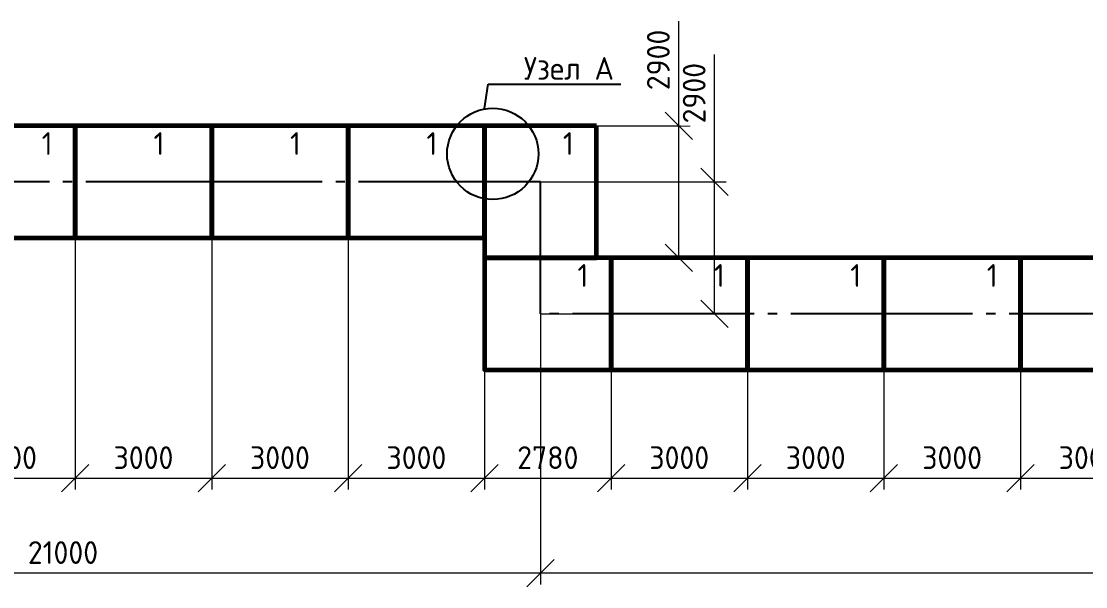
# Model space of a CAD drawing. Header units: metres. Extents: x 1563 to 4966, y -517 to 1463.
# Drawn here: x 2913.2 to 3030.3, y -179.2 to -117 of the extents above; entities that cross this region are included whole.
import ezdxf
from ezdxf import colors
from ezdxf.entities.mleader import LeaderData, LeaderLine
from ezdxf.math import Vec2, Vec3

# ---------------------------------------------------------------- set-up
doc = ezdxf.new("R2010")
doc.units = ezdxf.units.M
doc.linetypes.add('DASHDOT_axis', pattern=[24, 20, -1.5, 1, -1.5])
doc.layers.add('Основной', color=1, linetype='Continuous', lineweight=60)
doc.styles.add('GOST', font='GOST.shx', dxfattribs={"oblique": 15})
doc.styles.get("Standard").update_dxf_attribs({"font": 'GOST Common.ttf'})
doc.dimstyles.new('М 1 к 200', dxfattribs={"dimtxt": 3.5, "dimasz": 3, "dimexe": 1.25, "dimexo": 0, "dimgap": 1, "dimtad": 1, "dimdec": 0, "dimlfac": 200, "dimzin": 0, "dimdsep": 46, "dimtxsty": 'GOST', "dimblk": 'OBLIQUE', "dimcen": 5, "dimclrd": 256, "dimclre": 256, "dimclrt": 256, "dimazin": 2, "dimtfac": 1, "dimtdec": 0, "dimtmove": 0, "dimatfit": 3, "dimldrblk": 'NONE', "dimfxl": 1.25, "dimtolj": 1, "dimtzin": 0, "dimlwd": 20, "dimlwe": 20, "dimarcsym": 2})

# ---------------------------------------------------------------- blocks, each defined once
blk = doc.blocks.new('*U190')
at = {"layer": 'Основной'}
blk.add_lwpolyline([(-7.4, 0), (17.2, 0), (17.2, 30), (-7.4, 30)], close=True, dxfattribs=at)
at = {"flags": 1}
for tag, p in [('ПОЗИЦИЯ', (25.33, 28.45)), ('НАИМЕНОВАНИЕ', (25.38, 24.91)), ('ОБОЗНАЧЕНИЕ', (25.38, 21.03)), ('МАСССА_ЕД.,КГ.', (25.59, 17.11)), ('ПРИМЕЧАНИЕ', (25.77, 13.13))]:
    blk.add_attdef(tag, p, '', height=2.5, dxfattribs=at)
blk = doc.blocks.new('*U192')
at = {"layer": 'Основной'}
blk.add_lwpolyline([(-7.4, 2.2), (17.2, 2.2), (17.2, 30), (-7.4, 30)], close=True, dxfattribs=at)
at = {"flags": 1}
for tag, p in [('ПОЗИЦИЯ', (25.33, 28.45)), ('НАИМЕНОВАНИЕ', (25.38, 24.91)), ('ОБОЗНАЧЕНИЕ', (25.38, 21.03)), ('МАСССА_ЕД.,КГ.', (25.59, 17.11)), ('ПРИМЕЧАНИЕ', (25.77, 13.13))]:
    blk.add_attdef(tag, p, '', height=2.5, dxfattribs=at)
blk = doc.blocks.new('*U193')
at = {"layer": 'Основной'}
blk.add_lwpolyline([(-7.4, 1), (17.2, 1), (17.2, 30), (-7.4, 30)], close=True, dxfattribs=at)
at = {"flags": 1}
for tag, p in [('ПОЗИЦИЯ', (25.33, 28.45)), ('НАИМЕНОВАНИЕ', (25.38, 24.91)), ('ОБОЗНАЧЕНИЕ', (25.38, 21.03)), ('МАСССА_ЕД.,КГ.', (25.59, 17.11)), ('ПРИМЕЧАНИЕ', (25.77, 13.13))]:
    blk.add_attdef(tag, p, '', height=2.5, dxfattribs=at)
blk = doc.blocks.new('_Oblique')
at = {"color": 0, "linetype": 'ByBlock', "lineweight": -2}
blk.add_line((-0.5, -0.5), (0.5, 0.5), dxfattribs=at)
blk = doc.blocks.new('*D211')
at = {"lineweight": 20, "transparency": 16777216}
for p, q in [((3023.07, -155.31), (3023.07, -168.47)), ((3038.07, -155.31), (3038.07, -168.47)), ((3023.07, -167.22), (3038.07, -167.22))]:
    blk.add_line(p, q, dxfattribs=at)
at = {"layer": 'Defpoints', "color": 0, "lineweight": 50, "transparency": 16777216}
for p in [(3023.07, -155.31), (3038.07, -155.31), (3038.07, -167.22)]:
    blk.add_point(p, dxfattribs=at)
at = {"lineweight": 20, "transparency": 16777216, "xscale": 3, "yscale": 3, "zscale": 3, "rotation": 180}
blk.add_blockref('_Oblique', (3023.07, -167.22), dxfattribs=at)
at = {"lineweight": 20, "transparency": 16777216, "xscale": 3, "yscale": 3, "zscale": 3}
blk.add_blockref('_Oblique', (3038.07, -167.22), dxfattribs=at)
at = {"lineweight": 50, "transparency": 16777216, "insert": (3030.57, -164.97), "char_height": 2.5, "attachment_point": 5, "bg_fill": 3, "box_fill_scale": 1.1, "bg_fill_color": 256, "bg_fill_true_color": 13158600, "bg_fill_transparency": 0}
blk.add_mtext('\\A1;3000', dxfattribs=at)
blk = doc.blocks.new('_None')
blk = doc.blocks.new('*D212')
at = {"lineweight": 20, "transparency": 16777216}
for p, q in [((3008.07, -155.31), (3008.07, -168.47)), ((3023.07, -155.31), (3023.07, -168.47)), ((3008.07, -167.22), (3023.07, -167.22))]:
    blk.add_line(p, q, dxfattribs=at)
at = {"layer": 'Defpoints', "color": 0, "lineweight": 50, "transparency": 16777216}
for p in [(3008.07, -155.31), (3023.07, -155.31), (3023.07, -167.22)]:
    blk.add_point(p, dxfattribs=at)
at = {"lineweight": 20, "transparency": 16777216, "xscale": 3, "yscale": 3, "zscale": 3, "rotation": 180}
blk.add_blockref('_Oblique', (3008.07, -167.22), dxfattribs=at)
at = {"lineweight": 20, "transparency": 16777216, "xscale": 3, "yscale": 3, "zscale": 3}
blk.add_blockref('_Oblique', (3023.07, -167.22), dxfattribs=at)
at = {"lineweight": 50, "transparency": 16777216, "insert": (3015.57, -164.97), "char_height": 2.5, "attachment_point": 5, "bg_fill": 3, "box_fill_scale": 1.1, "bg_fill_color": 256, "bg_fill_true_color": 13158600, "bg_fill_transparency": 0}
blk.add_mtext('\\A1;3000', dxfattribs=at)
blk = doc.blocks.new('*D213')
at = {"lineweight": 20, "transparency": 16777216}
for p, q in [((2993.07, -155.31), (2993.07, -168.47)), ((3008.07, -155.31), (3008.07, -168.47)), ((2993.07, -167.22), (3008.07, -167.22))]:
    blk.add_line(p, q, dxfattribs=at)
at = {"layer": 'Defpoints', "color": 0, "lineweight": 50, "transparency": 16777216}
for p in [(2993.07, -155.31), (3008.07, -155.31), (3008.07, -167.22)]:
    blk.add_point(p, dxfattribs=at)
at = {"lineweight": 20, "transparency": 16777216, "xscale": 3, "yscale": 3, "zscale": 3, "rotation": 180}
blk.add_blockref('_Oblique', (2993.07, -167.22), dxfattribs=at)
at = {"lineweight": 20, "transparency": 16777216, "xscale": 3, "yscale": 3, "zscale": 3}
blk.add_blockref('_Oblique', (3008.07, -167.22), dxfattribs=at)
at = {"lineweight": 50, "transparency": 16777216, "insert": (3000.57, -164.97), "char_height": 2.5, "attachment_point": 5, "bg_fill": 3, "box_fill_scale": 1.1, "bg_fill_color": 256, "bg_fill_true_color": 13158600, "bg_fill_transparency": 0}
blk.add_mtext('\\A1;3000', dxfattribs=at)
blk = doc.blocks.new('*D214')
at = {"lineweight": 20, "transparency": 16777216}
for p, q in [((2978.07, -155.31), (2978.07, -168.47)), ((2993.07, -155.31), (2993.07, -168.47)), ((2978.07, -167.22), (2993.07, -167.22))]:
    blk.add_line(p, q, dxfattribs=at)
at = {"layer": 'Defpoints', "color": 0, "lineweight": 50, "transparency": 16777216}
for p in [(2978.07, -155.31), (2993.07, -155.31), (2993.07, -167.22)]:
    blk.add_point(p, dxfattribs=at)
at = {"lineweight": 20, "transparency": 16777216, "xscale": 3, "yscale": 3, "zscale": 3, "rotation": 180}
blk.add_blockref('_Oblique', (2978.07, -167.22), dxfattribs=at)
at = {"lineweight": 20, "transparency": 16777216, "xscale": 3, "yscale": 3, "zscale": 3}
blk.add_blockref('_Oblique', (2993.07, -167.22), dxfattribs=at)
at = {"lineweight": 50, "transparency": 16777216, "insert": (2985.57, -164.97), "char_height": 2.5, "attachment_point": 5, "bg_fill": 3, "box_fill_scale": 1.1, "bg_fill_color": 256, "bg_fill_true_color": 13158600, "bg_fill_transparency": 0}
blk.add_mtext('\\A1;3000', dxfattribs=at)
blk = doc.blocks.new('*D215')
at = {"lineweight": 20, "transparency": 16777216}
for p, q in [((2964.17, -155.31), (2964.17, -168.47)), ((2978.07, -155.31), (2978.07, -168.47)), ((2964.17, -167.22), (2978.07, -167.22))]:
    blk.add_line(p, q, dxfattribs=at)
at = {"layer": 'Defpoints', "color": 0, "lineweight": 50, "transparency": 16777216}
for p in [(2964.17, -155.31), (2978.07, -155.31), (2978.07, -167.22)]:
    blk.add_point(p, dxfattribs=at)
at = {"lineweight": 20, "transparency": 16777216, "xscale": 3, "yscale": 3, "zscale": 3, "rotation": 180}
blk.add_blockref('_Oblique', (2964.17, -167.22), dxfattribs=at)
at = {"lineweight": 20, "transparency": 16777216, "xscale": 3, "yscale": 3, "zscale": 3}
blk.add_blockref('_Oblique', (2978.07, -167.22), dxfattribs=at)
at = {"lineweight": 50, "transparency": 16777216, "insert": (2971.12, -164.97), "char_height": 2.5, "attachment_point": 5, "bg_fill": 3, "box_fill_scale": 1.1, "bg_fill_color": 256, "bg_fill_true_color": 13158600, "bg_fill_transparency": 0}
blk.add_mtext('\\A1;2780', dxfattribs=at)
blk = doc.blocks.new('*D216')
at = {"lineweight": 20, "transparency": 16777216}
for p, q in [((2985.52, -128.51), (2985.52, -117.01)), ((2970.32, -128.51), (2986.77, -128.51)), ((2985.52, -143.01), (2985.52, -128.51)), ((2970.32, -143.01), (2986.77, -143.01))]:
    blk.add_line(p, q, dxfattribs=at)
at = {"layer": 'Defpoints', "color": 0, "lineweight": 50, "transparency": 16777216}
for p in [(2970.32, -128.51), (2985.52, -128.51), (2970.32, -143.01)]:
    blk.add_point(p, dxfattribs=at)
at = {"lineweight": 20, "transparency": 16777216, "xscale": 3, "yscale": 3, "zscale": 3}
for p, rotation in [((2985.52, -128.51), 90), ((2985.52, -143.01), 270)]:
    blk.add_blockref('_Oblique', p, dxfattribs=dict(at, rotation=rotation))
at = {"lineweight": 50, "transparency": 16777216, "insert": (2983.27, -121.26), "char_height": 2.5, "attachment_point": 5, "rotation": 90, "bg_fill": 3, "box_fill_scale": 1.1, "bg_fill_color": 256, "bg_fill_true_color": 13158600, "bg_fill_transparency": 0}
blk.add_mtext('\\A1;2900', dxfattribs=at)
blk = doc.blocks.new('*D217')
at = {"lineweight": 20, "transparency": 16777216}
for p, q in [((2949.17, -140.81), (2949.17, -168.47)), ((2964.17, -140.81), (2964.17, -168.47)), ((2949.17, -167.22), (2964.17, -167.22))]:
    blk.add_line(p, q, dxfattribs=at)
at = {"layer": 'Defpoints', "color": 0, "lineweight": 50, "transparency": 16777216}
for p in [(2949.17, -140.81), (2964.17, -140.81), (2964.17, -167.22)]:
    blk.add_point(p, dxfattribs=at)
at = {"lineweight": 20, "transparency": 16777216, "xscale": 3, "yscale": 3, "zscale": 3, "rotation": 180}
blk.add_blockref('_Oblique', (2949.17, -167.22), dxfattribs=at)
at = {"lineweight": 20, "transparency": 16777216, "xscale": 3, "yscale": 3, "zscale": 3}
blk.add_blockref('_Oblique', (2964.17, -167.22), dxfattribs=at)
at = {"lineweight": 50, "transparency": 16777216, "insert": (2956.67, -164.97), "char_height": 2.5, "attachment_point": 5, "bg_fill": 3, "box_fill_scale": 1.1, "bg_fill_color": 256, "bg_fill_true_color": 13158600, "bg_fill_transparency": 0}
blk.add_mtext('\\A1;3000', dxfattribs=at)
blk = doc.blocks.new('*D218')
at = {"lineweight": 20, "transparency": 16777216}
for p, q in [((2934.17, -140.81), (2934.17, -168.47)), ((2949.17, -140.81), (2949.17, -168.47)), ((2934.17, -167.22), (2949.17, -167.22))]:
    blk.add_line(p, q, dxfattribs=at)
at = {"layer": 'Defpoints', "color": 0, "lineweight": 50, "transparency": 16777216}
for p in [(2934.17, -140.81), (2949.17, -140.81), (2949.17, -167.22)]:
    blk.add_point(p, dxfattribs=at)
at = {"lineweight": 20, "transparency": 16777216, "xscale": 3, "yscale": 3, "zscale": 3, "rotation": 180}
blk.add_blockref('_Oblique', (2934.17, -167.22), dxfattribs=at)
at = {"lineweight": 20, "transparency": 16777216, "xscale": 3, "yscale": 3, "zscale": 3}
blk.add_blockref('_Oblique', (2949.17, -167.22), dxfattribs=at)
at = {"lineweight": 50, "transparency": 16777216, "insert": (2941.67, -164.97), "char_height": 2.5, "attachment_point": 5, "bg_fill": 3, "box_fill_scale": 1.1, "bg_fill_color": 256, "bg_fill_true_color": 13158600, "bg_fill_transparency": 0}
blk.add_mtext('\\A1;3000', dxfattribs=at)
blk = doc.blocks.new('*D219')
at = {"lineweight": 20, "transparency": 16777216}
for p, q in [((2919.17, -140.81), (2919.17, -168.47)), ((2934.17, -140.81), (2934.17, -168.47)), ((2919.17, -167.22), (2934.17, -167.22))]:
    blk.add_line(p, q, dxfattribs=at)
at = {"layer": 'Defpoints', "color": 0, "lineweight": 50, "transparency": 16777216}
for p in [(2919.17, -140.81), (2934.17, -140.81), (2934.17, -167.22)]:
    blk.add_point(p, dxfattribs=at)
at = {"lineweight": 20, "transparency": 16777216, "xscale": 3, "yscale": 3, "zscale": 3, "rotation": 180}
blk.add_blockref('_Oblique', (2919.17, -167.22), dxfattribs=at)
at = {"lineweight": 20, "transparency": 16777216, "xscale": 3, "yscale": 3, "zscale": 3}
blk.add_blockref('_Oblique', (2934.17, -167.22), dxfattribs=at)
at = {"lineweight": 50, "transparency": 16777216, "insert": (2926.67, -164.97), "char_height": 2.5, "attachment_point": 5, "bg_fill": 3, "box_fill_scale": 1.1, "bg_fill_color": 256, "bg_fill_true_color": 13158600, "bg_fill_transparency": 0}
blk.add_mtext('\\A1;3000', dxfattribs=at)
blk = doc.blocks.new('*D220')
at = {"lineweight": 20, "transparency": 16777216}
for p, q in [((2904.17, -140.81), (2904.17, -168.47)), ((2919.17, -140.81), (2919.17, -168.47)), ((2904.17, -167.22), (2919.17, -167.22))]:
    blk.add_line(p, q, dxfattribs=at)
at = {"layer": 'Defpoints', "color": 0, "lineweight": 50, "transparency": 16777216}
for p in [(2904.17, -140.81), (2919.17, -140.81), (2919.17, -167.22)]:
    blk.add_point(p, dxfattribs=at)
at = {"lineweight": 20, "transparency": 16777216, "xscale": 3, "yscale": 3, "zscale": 3, "rotation": 180}
blk.add_blockref('_Oblique', (2904.17, -167.22), dxfattribs=at)
at = {"lineweight": 20, "transparency": 16777216, "xscale": 3, "yscale": 3, "zscale": 3}
blk.add_blockref('_Oblique', (2919.17, -167.22), dxfattribs=at)
at = {"lineweight": 50, "transparency": 16777216, "insert": (2911.67, -164.97), "char_height": 2.5, "attachment_point": 5, "bg_fill": 3, "box_fill_scale": 1.1, "bg_fill_color": 256, "bg_fill_true_color": 13158600, "bg_fill_transparency": 0}
blk.add_mtext('\\A1;3000', dxfattribs=at)
blk = doc.blocks.new('*D265')
at = {"lineweight": 20, "transparency": 16777216}
for p, q in [((2970.32, -149.16), (2970.32, -178.9)), ((3161.82, -149.16), (3161.82, -178.9)), ((3161.82, -177.65), (2970.32, -177.65))]:
    blk.add_line(p, q, dxfattribs=at)
at = {"layer": 'Defpoints', "color": 0, "lineweight": 50, "transparency": 16777216}
for p in [(2970.32, -149.16), (3161.82, -149.16), (2970.32, -177.65)]:
    blk.add_point(p, dxfattribs=at)
at = {"lineweight": 20, "transparency": 16777216, "xscale": 3, "yscale": 3, "zscale": 3, "rotation": 180}
blk.add_blockref('_Oblique', (2970.32, -177.65), dxfattribs=at)
at = {"lineweight": 20, "transparency": 16777216, "xscale": 3, "yscale": 3, "zscale": 3}
blk.add_blockref('_Oblique', (3161.82, -177.65), dxfattribs=at)
at = {"lineweight": 50, "transparency": 16777216, "insert": (3066.07, -175.4), "char_height": 2.5, "attachment_point": 5, "bg_fill": 3, "box_fill_scale": 1.1, "bg_fill_color": 256, "bg_fill_true_color": 13158600, "bg_fill_transparency": 0}
blk.add_mtext('\\A1;38300', dxfattribs=at)
blk = doc.blocks.new('*D266')
at = {"lineweight": 20, "transparency": 16777216}
for p, q in [((2989.46, -134.66), (2989.46, -120.66)), ((2970.32, -134.66), (2990.71, -134.66)), ((2989.46, -149.16), (2989.46, -134.66)), ((2970.32, -149.16), (2990.71, -149.16))]:
    blk.add_line(p, q, dxfattribs=at)
at = {"layer": 'Defpoints', "color": 0, "lineweight": 50, "transparency": 16777216}
for p in [(2970.32, -134.66), (2989.46, -134.66), (2970.32, -149.16)]:
    blk.add_point(p, dxfattribs=at)
at = {"lineweight": 20, "transparency": 16777216, "xscale": 3, "yscale": 3, "zscale": 3}
for p, rotation in [((2989.46, -134.66), 90), ((2989.46, -149.16), 270)]:
    blk.add_blockref('_Oblique', p, dxfattribs=dict(at, rotation=rotation))
at = {"lineweight": 50, "transparency": 16777216, "insert": (2987.21, -124.91), "char_height": 2.5, "attachment_point": 5, "rotation": 90, "bg_fill": 3, "box_fill_scale": 1.1, "bg_fill_color": 256, "bg_fill_true_color": 13158600, "bg_fill_transparency": 0}
blk.add_mtext('\\A1;2900', dxfattribs=at)
blk = doc.blocks.new('*D267')
at = {"lineweight": 20, "transparency": 16777216}
for p, q in [((2865.32, -119.66), (2865.32, -178.9)), ((2970.32, -134.66), (2970.32, -178.9)), ((2970.32, -177.65), (2865.32, -177.65))]:
    blk.add_line(p, q, dxfattribs=at)
at = {"layer": 'Defpoints', "color": 0, "lineweight": 50, "transparency": 16777216}
for p in [(2865.32, -119.66), (2970.32, -134.66), (2865.32, -177.65)]:
    blk.add_point(p, dxfattribs=at)
at = {"lineweight": 20, "transparency": 16777216, "xscale": 3, "yscale": 3, "zscale": 3, "rotation": 180}
blk.add_blockref('_Oblique', (2865.32, -177.65), dxfattribs=at)
at = {"lineweight": 20, "transparency": 16777216, "xscale": 3, "yscale": 3, "zscale": 3}
blk.add_blockref('_Oblique', (2970.32, -177.65), dxfattribs=at)
at = {"lineweight": 50, "transparency": 16777216, "insert": (2917.82, -175.4), "char_height": 2.5, "attachment_point": 5, "bg_fill": 3, "box_fill_scale": 1.1, "bg_fill_color": 256, "bg_fill_true_color": 13158600, "bg_fill_transparency": 0}
blk.add_mtext('\\A1;21000', dxfattribs=at)

msp = doc.modelspace()

# ---------------------------------------------------------------- linework, layer by layer
at = {"color": 2, "linetype": 'DASHDOT_axis', "lineweight": 25}
msp.add_lwpolyline([(3161.8218, -149.1612), (2970.3218, -149.1612), (2970.3218, -134.6612), (2940.3218, -134.6612), (2875.3218, -134.6612), (2875.3218, -119.6612), (2855.3218, -119.6612), (2855.3218, -134.6612), (2789.8218, -134.6612), (2696.8218, -134.6612), (2638.8218, -134.6612), (2627.3218, -134.6612), (2627.3218, -124.6612), (2615.8218, -124.6612), (2284.3218, -124.6612)], dxfattribs=at)

# ---------------------------------------------------------------- block references
at = {"layer": 'Основной', "xscale": 0.4999999999999996, "yscale": 0.4999999999999996, "zscale": 0.4999999999999996}
for name, p, rotation in [('*U190', (2904.1718, -132.2112), 270), ('*U190', (2919.1718, -132.2112), 270), ('*U190', (2934.1718, -132.2112), 270), ('*U190', (2949.1718, -132.2112), 270), ('*U193', (2972.7718, -128.0112), 180), ('*U192', (2963.0718, -146.7112), 270), ('*U190', (2978.0718, -146.7112), 270), ('*U190', (2993.0718, -146.7112), 270), ('*U190', (3008.0718, -146.7112), 270), ('*U190', (3023.0718, -146.7112), 270)]:
    msp.add_blockref(name, p, dxfattribs=dict(at, rotation=rotation))

# ---------------------------------------------------------------- texts
at = {"lineweight": 50, "char_height": 2.5, "attachment_point": 3}
for insert in [(3008.0718, -143.6962), (3023.0718, -143.6962)]:
    msp.add_mtext_dynamic_manual_height_columns('\\pxr1;1', width=15, gutter_width=12.5, heights=[0], dxfattribs=dict(at, insert=insert))

# ---------------------------------------------------------------- next in the draw order: dimensions: what is measured, and where the dimension line sits
at = {"lineweight": 50}
dim = msp.add_linear_dim(base=(2985.5169, -128.5112), p1=(2970.3218, -143.0112), p2=(2970.3218, -128.5112), angle=90, dimstyle='М 1 к 200', override={"dimtxt": 2.5, "dimtxsty": 'Standard', "dimtfill": 1}, dxfattribs=at)
dim.commit()
dim.dimension.update_dxf_attribs({"geometry": '*D216', "text_midpoint": (2985.5169, -121.2612), "dimtype": 160})
dim = msp.add_linear_dim(base=(3038.0718, -167.2166), p1=(3023.0718, -155.3112), p2=(3038.0718, -155.3112), dimstyle='М 1 к 200', override={"dimtxt": 2.5, "dimtxsty": 'Standard', "dimtfill": 1}, dxfattribs=at)
dim.commit()
dim.dimension.update_dxf_attribs({"geometry": '*D211', "text_midpoint": (3030.5718, -164.9666)})

# ---------------------------------------------------------------- next in the draw order: dimensions: what is measured, and where the dimension line sits
dim = msp.add_linear_dim(base=(3023.0718, -167.2166), p1=(3008.0718, -155.3112), p2=(3023.0718, -155.3112), dimstyle='М 1 к 200', override={"dimtxt": 2.5, "dimtxsty": 'Standard', "dimtfill": 1}, dxfattribs=at)
dim.commit()
dim.dimension.update_dxf_attribs({"geometry": '*D212', "text_midpoint": (3015.5718, -164.9666)})

# ---------------------------------------------------------------- next in the draw order: dimensions: what is measured, and where the dimension line sits
dim = msp.add_linear_dim(base=(3008.0718, -167.2166), p1=(2993.0718, -155.3112), p2=(3008.0718, -155.3112), dimstyle='М 1 к 200', override={"dimtxt": 2.5, "dimtxsty": 'Standard', "dimtfill": 1}, dxfattribs=at)
dim.commit()
dim.dimension.update_dxf_attribs({"geometry": '*D213', "text_midpoint": (3000.5718, -164.9666)})

# ---------------------------------------------------------------- next in the draw order: dimensions: what is measured, and where the dimension line sits
dim = msp.add_linear_dim(base=(2993.0718, -167.2166), p1=(2978.0718, -155.3112), p2=(2993.0718, -155.3112), dimstyle='М 1 к 200', override={"dimtxt": 2.5, "dimtxsty": 'Standard', "dimtfill": 1}, dxfattribs=at)
dim.commit()
dim.dimension.update_dxf_attribs({"geometry": '*D214', "text_midpoint": (2985.5718, -164.9666)})

# ---------------------------------------------------------------- next in the draw order: dimensions: what is measured, and where the dimension line sits
dim = msp.add_linear_dim(base=(2978.0718, -167.2166), p1=(2964.1718, -155.3112), p2=(2978.0718, -155.3112), dimstyle='М 1 к 200', override={"dimtxt": 2.5, "dimtxsty": 'Standard', "dimtfill": 1}, dxfattribs=at)
dim.commit()
dim.dimension.update_dxf_attribs({"geometry": '*D215', "text_midpoint": (2971.1218, -167.2166), "dimtype": 160})

# ---------------------------------------------------------------- next in the draw order: dimensions: what is measured, and where the dimension line sits
for base, p1, p2, picture, middle in [((2964.1718, -167.2166), (2949.1718, -140.8112), (2964.1718, -140.8112), '*D217', (2956.6718, -164.9666)), ((2970.3218, -177.6542), (3161.8218, -149.1612), (2970.3218, -149.1612), '*D265', (3066.0718, -175.4042))]:
    dim = msp.add_linear_dim(base=base, p1=p1, p2=p2, dimstyle='М 1 к 200', override={"dimtxt": 2.5, "dimtxsty": 'Standard', "dimtfill": 1}, dxfattribs=at)
    dim.commit()
    dim.dimension.update_dxf_attribs({"geometry": picture, "text_midpoint": middle})

# ---------------------------------------------------------------- next in the draw order: dimensions: what is measured, and where the dimension line sits
dim = msp.add_linear_dim(base=(2989.4554, -134.6612), p1=(2970.3218, -149.1612), p2=(2970.3218, -134.6612), angle=90, dimstyle='М 1 к 200', override={"dimtxt": 2.5, "dimtxsty": 'Standard', "dimtfill": 1}, dxfattribs=at)
dim.commit()
dim.dimension.update_dxf_attribs({"geometry": '*D266', "text_midpoint": (2989.4554, -124.9145), "dimtype": 160})
dim = msp.add_linear_dim(base=(2949.1718, -167.2166), p1=(2934.1718, -140.8112), p2=(2949.1718, -140.8112), dimstyle='М 1 к 200', override={"dimtxt": 2.5, "dimtxsty": 'Standard', "dimtfill": 1}, dxfattribs=at)
dim.commit()
dim.dimension.update_dxf_attribs({"geometry": '*D218', "text_midpoint": (2941.6718, -164.9666)})

# ---------------------------------------------------------------- next in the draw order: texts
at = {"lineweight": 50, "char_height": 2.5, "attachment_point": 3}
for insert in [(2976.4718, -129.1962), (2978.0718, -143.6962), (2993.0718, -143.6962)]:
    msp.add_mtext_dynamic_manual_height_columns('\\pxr1;1', width=15, gutter_width=12.5, heights=[0], dxfattribs=dict(at, insert=insert))

# ---------------------------------------------------------------- next in the draw order: dimensions: what is measured, and where the dimension line sits
at = {"lineweight": 50}
dim = msp.add_linear_dim(base=(2934.1718, -167.2166), p1=(2919.1718, -140.8112), p2=(2934.1718, -140.8112), dimstyle='М 1 к 200', override={"dimtxt": 2.5, "dimtxsty": 'Standard', "dimtfill": 1}, dxfattribs=at)
dim.commit()
dim.dimension.update_dxf_attribs({"geometry": '*D219', "text_midpoint": (2926.6718, -164.9666)})

# ---------------------------------------------------------------- next in the draw order: dimensions: what is measured, and where the dimension line sits
dim = msp.add_linear_dim(base=(2919.1718, -167.2166), p1=(2904.1718, -140.8112), p2=(2919.1718, -140.8112), dimstyle='М 1 к 200', override={"dimtxt": 2.5, "dimtxsty": 'Standard', "dimtfill": 1}, dxfattribs=at)
dim.commit()
dim.dimension.update_dxf_attribs({"geometry": '*D220', "text_midpoint": (2911.6718, -164.9666)})

# ---------------------------------------------------------------- next in the draw order: dimensions: what is measured, and where the dimension line sits
dim = msp.add_linear_dim(base=(2865.3218, -177.6542), p1=(2970.3218, -134.6612), p2=(2865.3218, -119.6612), dimstyle='М 1 к 200', override={"dimtxt": 2.5, "dimtxsty": 'Standard', "dimtfill": 1}, dxfattribs=at)
dim.commit()
dim.dimension.update_dxf_attribs({"geometry": '*D267', "text_midpoint": (2917.8218, -175.4042)})

# ---------------------------------------------------------------- next in the draw order: linework, layer by layer
msp.add_circle((2965.0667, -131.5834), 5.0202)

# ---------------------------------------------------------------- next in the draw order: texts
at = {"lineweight": 50, "char_height": 2.5, "attachment_point": 3}
for insert in [(2919.1718, -129.1962), (2931.4718, -129.1962), (2946.4718, -129.1962), (2961.4718, -129.1962)]:
    msp.add_mtext_dynamic_manual_height_columns('\\pxr1;1', width=15, gutter_width=12.5, heights=[0], dxfattribs=dict(at, insert=insert))

# ---------------------------------------------------------------- next in the draw order: leaders
at = {"lineweight": 25}
ml = msp.add_multileader_mtext('Standard', dxfattribs=at)
ml.set_content('Узел А', color=256)
ml.set_leader_properties()
ml.set_arrow_properties(name='NONE')
ml.build(insert=Vec2(0, 0))
ml.multileader.update_dxf_attribs({"text_left_attachment_type": 6, "text_right_attachment_type": 6, "dogleg_length": 2, "arrow_head_size": 2.5})
ctx = ml.context
ctx.base_point, ctx.char_height, ctx.arrow_head_size, ctx.plane_origin = Vec3(2966.5752, -123.9396), 2.5, 2.5, Vec3(2960.9103, -130.426)
ctx.left_attachment, ctx.right_attachment, ctx.text_align_type = 6, 6, 1
notes = []
notes.append((ctx, [(0, (1, 1, 0), (2964.5752, -123.9396), (1, 0), 2, [(0, [(2964.1726, -126.6102)], 0, [])])]))
ctx.mtext.insert, ctx.mtext.alignment, ctx.mtext.flow_direction = Vec3(2973.4407, -120.9396), 2, 5
ctx.mtext.has_bg_fill, ctx.mtext.bg_color, ctx.mtext.bg_scale_factor, ctx.mtext.bg_transparency, ctx.mtext.use_window_bg_color = 1, -1027028792, 1.5, 0, 1
for ctx, leaders in notes:
    for number, flags, end, landing, length, lines in leaders:
        leader = LeaderData()
        leader.index, (leader.has_last_leader_line, leader.has_dogleg_vector, leader.attachment_direction) = number, flags
        leader.last_leader_point, leader.dogleg_vector, leader.dogleg_length = Vec3(end), Vec3(landing), length
        for number, points, colour, breaks in lines:
            line = LeaderLine()
            line.index, line.vertices, line.color, line.breaks = number, Vec3.list(points), colors.encode_raw_color(colour), breaks
            leader.lines.append(line)
        ctx.leaders.append(leader)

doc.saveas('drawing.dxf')
